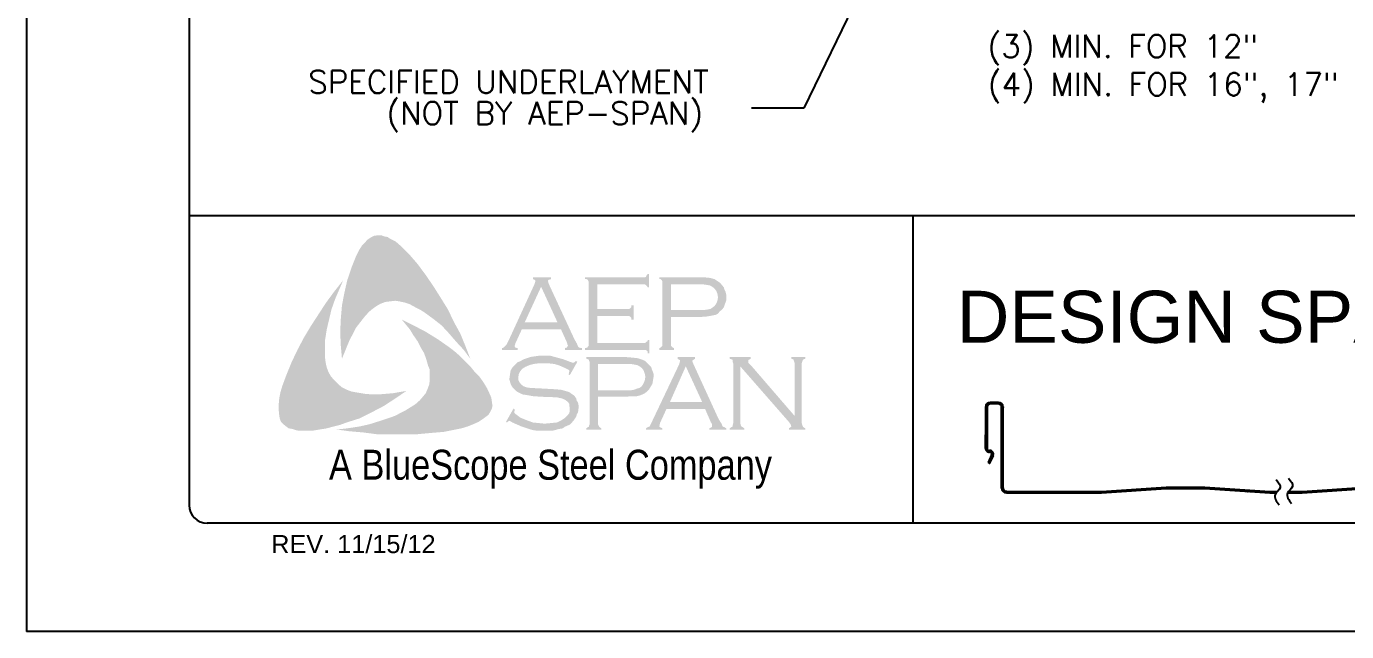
# Model space of a CAD drawing. Extents: x 119.2 to 127.7, y -26.1 to -15.1.
# Drawn here: x 119.193 to 123.754, y -26.129 to -24.036 of the extents above; entities that cross this region are included whole.
import ezdxf
from ezdxf.enums import TextEntityAlignment as Align

# ---------------------------------------------------------------- set-up
doc = ezdxf.new("R2010")
doc.units = 0
doc.header["$LTSCALE"] = 0.5
doc.header["$MEASUREMENT"] = 0
doc.layers.get('0').update_dxf_attribs({"linetype": 'CONTINUOUS'})
for name, color, linetype in [('BORDER', 9, 'CONTINUOUS'), ('DIM', 4, 'CONTINUOUS'), ('LAYER_1', 160, 'CONTINUOUS')]:
    doc.layers.add(name, color=color, linetype=linetype)
doc.styles.add('ROMAND', font='romand.shx')
doc.styles.get("Standard").update_dxf_attribs({"font": 'romans.shx'})
doc.styles.add('STD', font='simplex.shx', dxfattribs={"height": 0.125})

# ---------------------------------------------------------------- blocks, each defined once
blk = doc.blocks.new('Blue Logo')
at = {"layer": 'LAYER_1'}
for points in [[(-1.7113, 0.8965), (-1.6829, 0.8581), (-1.6566, 0.8197), (-1.6323, 0.7812), (-1.606, 0.7387), (-1.5858, 0.6962), (-1.5635, 0.6557), (-1.5453, 0.6112), (-1.5291, 0.5687), (-1.5514, 0.5991), (-1.5777, 0.6274), (-1.602, 0.6557), (-1.6283, 0.6841), (-1.6566, 0.7063), (-1.687, 0.7286), (-1.7032, 0.7387), (-1.7193, 0.7468), (-1.7376, 0.7569), (-1.7558, 0.763), (-1.774, 0.767), (-1.7881, 0.7691), (-1.8064, 0.767), (-1.8225, 0.765), (-1.8387, 0.7589), (-1.8529, 0.7509), (-1.8671, 0.7407), (-1.8792, 0.7306), (-1.8954, 0.7124), (-1.9096, 0.6942), (-1.9237, 0.676), (-1.9338, 0.6557), (-1.946, 0.6335), (-1.9541, 0.6133), (-1.9723, 0.5687), (-1.9763, 0.6133), (-1.9784, 0.6618), (-1.9763, 0.7063), (-1.9723, 0.7529), (-1.9642, 0.7954), (-1.9541, 0.8399), (-1.9399, 0.8824), (-1.9237, 0.9228), (-1.9116, 0.9471), (-1.9035, 0.9593), (-1.8934, 0.9694), (-1.8853, 0.9795), (-1.8731, 0.9876), (-1.861, 0.9937), (-1.8468, 0.9957), (-1.8367, 0.9957), (-1.8266, 0.9916), (-1.8144, 0.9896), (-1.8064, 0.9836), (-1.7861, 0.9734), (-1.7699, 0.9593), (-1.7537, 0.9431), (-1.7376, 0.9269), (-1.7113, 0.8965)], [(-2.0289, 0.5566), (-2.0249, 0.5384), (-2.0188, 0.5222), (-2.0107, 0.508), (-1.9986, 0.4939), (-1.9864, 0.4817), (-1.9723, 0.4696), (-1.9561, 0.4615), (-1.9399, 0.4554), (-1.9176, 0.4514), (-1.8934, 0.4473), (-1.8691, 0.4453), (-1.8448, 0.4453), (-1.8205, 0.4473), (-1.7962, 0.4494), (-1.7497, 0.4574), (-1.7881, 0.4311), (-1.8286, 0.4048), (-1.8711, 0.3826), (-1.9116, 0.3623), (-1.9561, 0.3482), (-1.9784, 0.3401), (-2.0026, 0.334), (-2.0249, 0.3279), (-2.0492, 0.3239), (-2.0735, 0.3199), (-2.0957, 0.3199), (-2.122, 0.3199), (-2.1321, 0.3219), (-2.1443, 0.3259), (-2.1564, 0.3279), (-2.1645, 0.334), (-2.1746, 0.3421), (-2.1827, 0.3502), (-2.1868, 0.3603), (-2.1888, 0.3704), (-2.1908, 0.3907), (-2.1908, 0.4109), (-2.1888, 0.4332), (-2.1847, 0.4534), (-2.1787, 0.4736), (-2.1645, 0.5121), (-2.1463, 0.5566), (-2.1261, 0.5991), (-2.1038, 0.6416), (-2.0795, 0.6821), (-2.0532, 0.7225), (-2.0269, 0.763), (-1.9986, 0.8014), (-1.9682, 0.8399), (-1.9966, 0.7731), (-2.0087, 0.7387), (-2.0168, 0.7043), (-2.0249, 0.6699), (-2.031, 0.6315), (-2.031, 0.6133), (-2.031, 0.595), (-2.031, 0.5748), (-2.0289, 0.5566)], [(-1.09, 0.7165), (-1.09, 0.6234), (-0.9302, 0.6234), (-0.9241, 0.6234), (-0.9201, 0.6274), (-0.916, 0.6294), (-0.916, 0.6335), (-0.91, 0.6335), (-0.91, 0.587), (-0.916, 0.587), (-0.916, 0.593), (-0.9201, 0.5971), (-0.9241, 0.5991), (-0.9302, 0.5991), (-1.1325, 0.5991), (-1.1325, 0.6052), (-1.1244, 0.6072), (-1.1224, 0.6112), (-1.1204, 0.6133), (-1.1204, 0.6214), (-1.1204, 0.8298), (-1.1204, 0.8358), (-1.1224, 0.8399), (-1.1265, 0.8439), (-1.1325, 0.8439), (-1.1325, 0.85), (-0.9322, 0.85), (-0.9261, 0.85), (-0.9221, 0.852), (-0.9201, 0.8561), (-0.916, 0.8621), (-0.912, 0.8621), (-0.912, 0.8156), (-0.916, 0.8156), (-0.9201, 0.8217), (-0.9221, 0.8237), (-0.9261, 0.8257), (-0.9322, 0.8257), (-1.09, 0.8257), (-1.09, 0.7407), (-0.9868, 0.7407), (-0.9808, 0.7407), (-0.9767, 0.7428), (-0.9727, 0.7468), (-0.9727, 0.7529), (-0.9646, 0.7529), (-0.9646, 0.7043), (-0.9727, 0.7043), (-0.9727, 0.7104), (-0.9767, 0.7144), (-0.9808, 0.7165), (-0.9868, 0.7165), (-1.09, 0.7165)], [(-1.4705, 0.4655), (-1.4603, 0.4433), (-1.4563, 0.4332), (-1.4543, 0.419), (-1.4522, 0.4069), (-1.4543, 0.3967), (-1.4603, 0.3846), (-1.4664, 0.3745), (-1.4826, 0.3623), (-1.5008, 0.3502), (-1.519, 0.3421), (-1.5393, 0.334), (-1.5595, 0.3279), (-1.5797, 0.3239), (-1.6202, 0.3158), (-1.6667, 0.3118), (-1.7113, 0.3077), (-1.7598, 0.3077), (-1.8064, 0.3077), (-1.8529, 0.3077), (-1.8994, 0.3138), (-1.946, 0.3178), (-1.9905, 0.3239), (-1.9541, 0.3279), (-1.9136, 0.334), (-1.8772, 0.3421), (-1.8387, 0.3543), (-1.8023, 0.3664), (-1.7861, 0.3725), (-1.7679, 0.3826), (-1.7517, 0.3907), (-1.7355, 0.4008), (-1.7193, 0.4109), (-1.7032, 0.4251), (-1.693, 0.4372), (-1.6829, 0.4494), (-1.6769, 0.4635), (-1.6708, 0.4797), (-1.6688, 0.4959), (-1.6688, 0.5121), (-1.6688, 0.5303), (-1.6748, 0.5445), (-1.6809, 0.5667), (-1.689, 0.589), (-1.7011, 0.6092), (-1.7113, 0.6294), (-1.7254, 0.6497), (-1.7376, 0.6699), (-1.7659, 0.7043), (-1.7254, 0.6841), (-1.6829, 0.6618), (-1.6404, 0.6355), (-1.6, 0.6072), (-1.5818, 0.593), (-1.5635, 0.5768), (-1.5453, 0.5586), (-1.5291, 0.5424), (-1.513, 0.5222), (-1.4968, 0.506), (-1.4826, 0.4858), (-1.4705, 0.4655)], [(-1.1588, 0.5586), (-1.1851, 0.5121), (-1.1892, 0.5141), (-1.1872, 0.5242), (-1.1872, 0.5283), (-1.1892, 0.5303), (-1.2013, 0.5364), (-1.2195, 0.5445), (-1.2378, 0.5505), (-1.258, 0.5526), (-1.2782, 0.5526), (-1.2944, 0.5526), (-1.3106, 0.5505), (-1.3248, 0.5465), (-1.3389, 0.5404), (-1.3491, 0.5343), (-1.3571, 0.5242), (-1.3612, 0.5161), (-1.3632, 0.504), (-1.3632, 0.4959), (-1.3592, 0.4878), (-1.3531, 0.4797), (-1.345, 0.4736), (-1.3349, 0.4696), (-1.3207, 0.4676), (-1.2782, 0.4655), (-1.2418, 0.4635), (-1.2155, 0.4615), (-1.2013, 0.4574), (-1.1872, 0.4534), (-1.1791, 0.4473), (-1.173, 0.4433), (-1.1669, 0.4372), (-1.1629, 0.4311), (-1.1609, 0.423), (-1.1568, 0.417), (-1.1548, 0.4069), (-1.1548, 0.3988), (-1.1568, 0.3826), (-1.1609, 0.3765), (-1.1629, 0.3684), (-1.1669, 0.3623), (-1.171, 0.3563), (-1.1831, 0.3421), (-1.1912, 0.3381), (-1.2013, 0.334), (-1.2094, 0.3279), (-1.2216, 0.3259), (-1.2438, 0.3199), (-1.2701, 0.3199), (-1.2985, 0.3199), (-1.3126, 0.3219), (-1.3268, 0.3259), (-1.3511, 0.334), (-1.3835, 0.3482), (-1.3936, 0.3543), (-1.3976, 0.3522), (-1.4017, 0.3482), (-1.4057, 0.3502), (-1.3794, 0.3967), (-1.3754, 0.3927), (-1.3774, 0.3826), (-1.3754, 0.3806), (-1.3713, 0.3765), (-1.3551, 0.3644), (-1.3349, 0.3563), (-1.3126, 0.3482), (-1.2924, 0.3462), (-1.2722, 0.3441), (-1.2499, 0.3462), (-1.2297, 0.3482), (-1.2135, 0.3563), (-1.2013, 0.3644), (-1.1932, 0.3725), (-1.1872, 0.3806), (-1.1851, 0.3887), (-1.1851, 0.3967), (-1.1872, 0.4089), (-1.1872, 0.4129), (-1.1912, 0.419), (-1.1993, 0.4251), (-1.2115, 0.4311), (-1.2216, 0.4332), (-1.2297, 0.4352), (-1.2843, 0.4372), (-1.3126, 0.4392), (-1.3349, 0.4433), (-1.3491, 0.4453), (-1.3652, 0.4534), (-1.3713, 0.4574), (-1.3754, 0.4615), (-1.3814, 0.4676), (-1.3855, 0.4736), (-1.3895, 0.4817), (-1.3915, 0.4878), (-1.3936, 0.4959), (-1.3936, 0.502), (-1.3915, 0.5161), (-1.3895, 0.5283), (-1.3835, 0.5384), (-1.3733, 0.5485), (-1.3652, 0.5566), (-1.3551, 0.5606), (-1.345, 0.5667), (-1.3329, 0.5708), (-1.3207, 0.5748), (-1.3066, 0.5768), (-1.2924, 0.5789), (-1.2762, 0.5789), (-1.2519, 0.5789), (-1.2297, 0.5728), (-1.2074, 0.5667), (-1.1811, 0.5566), (-1.173, 0.5546), (-1.169, 0.5566), (-1.1649, 0.5606), (-1.1588, 0.5586)], [(-0.5963, 0.5424), (-0.5963, 0.3462), (-0.5943, 0.3381), (-0.5923, 0.334), (-0.5882, 0.332), (-0.5822, 0.3279), (-0.5822, 0.3239), (-0.6327, 0.3239), (-0.6327, 0.3279), (-0.6267, 0.332), (-0.6226, 0.334), (-0.6226, 0.3381), (-0.6206, 0.3462), (-0.6206, 0.5526), (-0.6226, 0.5586), (-0.6226, 0.5647), (-0.6267, 0.5667), (-0.6327, 0.5687), (-0.6327, 0.5748), (-0.5599, 0.5748), (-0.5599, 0.5687), (-0.568, 0.5647), (-0.568, 0.5627), (-0.568, 0.5606), (-0.568, 0.5546), (-0.5599, 0.5465), (-0.4081, 0.3704), (-0.4081, 0.5526), (-0.4102, 0.5586), (-0.4122, 0.5647), (-0.4142, 0.5667), (-0.4203, 0.5687), (-0.4203, 0.5748), (-0.3717, 0.5748), (-0.3717, 0.5687), (-0.3778, 0.5667), (-0.3798, 0.5647), (-0.3818, 0.5586), (-0.3839, 0.5526), (-0.3839, 0.3462), (-0.3818, 0.3381), (-0.3798, 0.334), (-0.3778, 0.332), (-0.3717, 0.3279), (-0.3717, 0.3239), (-0.4284, 0.3239), (-0.4284, 0.3279), (-0.4223, 0.332), (-0.4203, 0.334), (-0.4203, 0.336), (-0.4223, 0.3421), (-0.4284, 0.3502), (-0.5963, 0.5424)]]:
    blk.add_hatch(color=7, dxfattribs=at).paths.add_polyline_path(points)
h = blk.add_hatch(color=7, dxfattribs=at)
edge = h.paths.add_edge_path(flags=16)
edge.add_spline(control_points=[(-1.2276, 0.6942), (-1.2276, 0.6942), (-1.2843, 0.8176), (-1.2843, 0.8176), (-1.2843, 0.8176), (-1.341, 0.6942), (-1.341, 0.6942), (-1.341, 0.6942), (-1.2276, 0.6942), (-1.2276, 0.6942), (-1.2276, 0.6942), (-1.2276, 0.6942), (-1.2276, 0.6942), (-1.2276, 0.6942), (-1.2276, 0.6942), (-1.2276, 0.6942)], knot_values=[0, 0, 0, 0, 1, 1, 1, 2, 2, 2, 3, 3, 3, 4, 4, 4, 5, 5, 5, 5], degree=3, periodic=0)
edge = h.paths.add_edge_path()
edge.add_spline(control_points=[(-1.2155, 0.6699), (-1.2155, 0.6699), (-1.3511, 0.6699), (-1.3511, 0.6699), (-1.3511, 0.6699), (-1.3733, 0.6214), (-1.3733, 0.6214), (-1.3733, 0.6214), (-1.3733, 0.6214), (-1.3733, 0.6214), (-1.3733, 0.6214), (-1.3754, 0.6133), (-1.3754, 0.6133), (-1.3754, 0.6133), (-1.3754, 0.6133), (-1.3754, 0.6133), (-1.3754, 0.6133), (-1.3754, 0.6112), (-1.3754, 0.6112), (-1.3754, 0.6112), (-1.3733, 0.6072), (-1.3733, 0.6072), (-1.3733, 0.6072), (-1.3652, 0.6052), (-1.3652, 0.6052), (-1.3652, 0.6052), (-1.3652, 0.5991), (-1.3652, 0.5991), (-1.3652, 0.5991), (-1.4199, 0.5991), (-1.4199, 0.5991), (-1.4199, 0.5991), (-1.4199, 0.6052), (-1.4199, 0.6052), (-1.4199, 0.6052), (-1.4199, 0.6052), (-1.4199, 0.6052), (-1.4199, 0.6052), (-1.4138, 0.6072), (-1.4138, 0.6072), (-1.4138, 0.6072), (-1.4098, 0.6112), (-1.4098, 0.6112), (-1.4098, 0.6112), (-1.4098, 0.6112), (-1.4098, 0.6112), (-1.4098, 0.6112), (-1.4037, 0.6173), (-1.4037, 0.6173), (-1.4037, 0.6173), (-1.3976, 0.6294), (-1.3976, 0.6294), (-1.3976, 0.6294), (-1.3066, 0.8277), (-1.3066, 0.8277), (-1.3066, 0.8277), (-1.3066, 0.8277), (-1.3066, 0.8277), (-1.3066, 0.8277), (-1.3045, 0.8358), (-1.3045, 0.8358), (-1.3045, 0.8358), (-1.3045, 0.8358), (-1.3045, 0.8358), (-1.3045, 0.8358), (-1.3045, 0.8399), (-1.3045, 0.8399), (-1.3045, 0.8399), (-1.3066, 0.8419), (-1.3066, 0.8419), (-1.3066, 0.8419), (-1.3126, 0.8439), (-1.3126, 0.8439), (-1.3126, 0.8439), (-1.3126, 0.85), (-1.3126, 0.85), (-1.3126, 0.85), (-1.2499, 0.85), (-1.2499, 0.85), (-1.2499, 0.85), (-1.2499, 0.8439), (-1.2499, 0.8439), (-1.2499, 0.8439), (-1.2499, 0.8439), (-1.2499, 0.8439), (-1.2499, 0.8439), (-1.258, 0.8419), (-1.258, 0.8419), (-1.258, 0.8419), (-1.26, 0.8399), (-1.26, 0.8399), (-1.26, 0.8399), (-1.26, 0.8358), (-1.26, 0.8358), (-1.26, 0.8358), (-1.26, 0.8358), (-1.26, 0.8358), (-1.26, 0.8358), (-1.258, 0.8277), (-1.258, 0.8277), (-1.258, 0.8277), (-1.169, 0.6355), (-1.169, 0.6355), (-1.169, 0.6355), (-1.169, 0.6355), (-1.169, 0.6355), (-1.169, 0.6355), (-1.1609, 0.6214), (-1.1609, 0.6214), (-1.1609, 0.6214), (-1.1568, 0.6112), (-1.1568, 0.6112), (-1.1568, 0.6112), (-1.1568, 0.6112), (-1.1568, 0.6112), (-1.1568, 0.6112), (-1.1528, 0.6072), (-1.1528, 0.6072), (-1.1528, 0.6072), (-1.1427, 0.6052), (-1.1427, 0.6052), (-1.1427, 0.6052), (-1.1427, 0.5991), (-1.1427, 0.5991), (-1.1427, 0.5991), (-1.2013, 0.5991), (-1.2013, 0.5991), (-1.2013, 0.5991), (-1.2013, 0.6052), (-1.2013, 0.6052), (-1.2013, 0.6052), (-1.2013, 0.6052), (-1.2013, 0.6052), (-1.2013, 0.6052), (-1.1973, 0.6072), (-1.1973, 0.6072), (-1.1973, 0.6072), (-1.1953, 0.6072), (-1.1953, 0.6072), (-1.1953, 0.6072), (-1.1932, 0.6112), (-1.1932, 0.6112), (-1.1932, 0.6112), (-1.1912, 0.6133), (-1.1912, 0.6133), (-1.1912, 0.6133), (-1.1912, 0.6133), (-1.1912, 0.6133), (-1.1912, 0.6133), (-1.1932, 0.6173), (-1.1932, 0.6173), (-1.1932, 0.6173), (-1.1953, 0.6254), (-1.1953, 0.6254), (-1.1953, 0.6254), (-1.2155, 0.6699), (-1.2155, 0.6699), (-1.2155, 0.6699), (-1.2155, 0.6699), (-1.2155, 0.6699), (-1.2155, 0.6699), (-1.2155, 0.6699), (-1.2155, 0.6699)], knot_values=[0, 0, 0, 0, 1, 1, 1, 2, 2, 2, 3, 3, 3, 4, 4, 4, 5, 5, 5, 6, 6, 6, 7, 7, 7, 8, 8, 8, 9, 9, 9, 10, 10, 10, 11, 11, 11, 12, 12, 12, 13, 13, 13, 14, 14, 14, 15, 15, 15, 16, 16, 16, 17, 17, 17, 18, 18, 18, 19, 19, 19, 20, 20, 20, 21, 21, 21, 22, 22, 22, 23, 23, 23, 24, 24, 24, 25, 25, 25, 26, 26, 26, 27, 27, 27, 28, 28, 28, 29, 29, 29, 30, 30, 30, 31, 31, 31, 32, 32, 32, 33, 33, 33, 34, 34, 34, 35, 35, 35, 36, 36, 36, 37, 37, 37, 38, 38, 38, 39, 39, 39, 40, 40, 40, 41, 41, 41, 42, 42, 42, 43, 43, 43, 44, 44, 44, 45, 45, 45, 46, 46, 46, 47, 47, 47, 48, 48, 48, 49, 49, 49, 50, 50, 50, 51, 51, 51, 52, 52, 52, 53, 53, 53, 54, 54, 54, 54], degree=3, periodic=0)
h = blk.add_hatch(color=7, dxfattribs=at)
edge = h.paths.add_edge_path(flags=16)
edge.add_spline(control_points=[(-0.8351, 0.7367), (-0.8351, 0.7367), (-0.742, 0.7367), (-0.742, 0.7367), (-0.742, 0.7367), (-0.742, 0.7367), (-0.742, 0.7367), (-0.742, 0.7367), (-0.7238, 0.7367), (-0.7238, 0.7367), (-0.7238, 0.7367), (-0.7096, 0.7387), (-0.7096, 0.7387), (-0.7096, 0.7387), (-0.7096, 0.7387), (-0.7096, 0.7387), (-0.7096, 0.7387), (-0.6995, 0.7407), (-0.6995, 0.7407), (-0.6995, 0.7407), (-0.6934, 0.7448), (-0.6934, 0.7448), (-0.6934, 0.7448), (-0.6934, 0.7448), (-0.6934, 0.7448), (-0.6934, 0.7448), (-0.6854, 0.7509), (-0.6854, 0.7509), (-0.6854, 0.7509), (-0.6793, 0.7589), (-0.6793, 0.7589), (-0.6793, 0.7589), (-0.6752, 0.7691), (-0.6752, 0.7691), (-0.6752, 0.7691), (-0.6732, 0.7812), (-0.6732, 0.7812), (-0.6732, 0.7812), (-0.6732, 0.7812), (-0.6732, 0.7812), (-0.6732, 0.7812), (-0.6752, 0.7933), (-0.6752, 0.7933), (-0.6752, 0.7933), (-0.6793, 0.8035), (-0.6793, 0.8035), (-0.6793, 0.8035), (-0.6854, 0.8116), (-0.6854, 0.8116), (-0.6854, 0.8116), (-0.6934, 0.8176), (-0.6934, 0.8176), (-0.6934, 0.8176), (-0.6934, 0.8176), (-0.6934, 0.8176), (-0.6934, 0.8176), (-0.6995, 0.8217), (-0.6995, 0.8217), (-0.6995, 0.8217), (-0.7096, 0.8237), (-0.7096, 0.8237), (-0.7096, 0.8237), (-0.7096, 0.8237), (-0.7096, 0.8237), (-0.7096, 0.8237), (-0.7238, 0.8257), (-0.7238, 0.8257), (-0.7238, 0.8257), (-0.742, 0.8257), (-0.742, 0.8257), (-0.742, 0.8257), (-0.8351, 0.8257), (-0.8351, 0.8257), (-0.8351, 0.8257), (-0.8351, 0.7367), (-0.8351, 0.7367), (-0.8351, 0.7367), (-0.8351, 0.7367), (-0.8351, 0.7367), (-0.8351, 0.7367), (-0.8351, 0.7367), (-0.8351, 0.7367)], knot_values=[0, 0, 0, 0, 1, 1, 1, 2, 2, 2, 3, 3, 3, 4, 4, 4, 5, 5, 5, 6, 6, 6, 7, 7, 7, 8, 8, 8, 9, 9, 9, 10, 10, 10, 11, 11, 11, 12, 12, 12, 13, 13, 13, 14, 14, 14, 15, 15, 15, 16, 16, 16, 17, 17, 17, 18, 18, 18, 19, 19, 19, 20, 20, 20, 21, 21, 21, 22, 22, 22, 23, 23, 23, 24, 24, 24, 25, 25, 25, 26, 26, 26, 27, 27, 27, 27], degree=3, periodic=0)
edge = h.paths.add_edge_path()
edge.add_spline(control_points=[(-0.8351, 0.7124), (-0.8351, 0.7124), (-0.8351, 0.6193), (-0.8351, 0.6193), (-0.8351, 0.6193), (-0.8351, 0.6193), (-0.8351, 0.6193), (-0.8351, 0.6193), (-0.8351, 0.6133), (-0.8351, 0.6133), (-0.8351, 0.6133), (-0.8331, 0.6112), (-0.8331, 0.6112), (-0.8331, 0.6112), (-0.8331, 0.6112), (-0.8331, 0.6112), (-0.8331, 0.6112), (-0.829, 0.6072), (-0.829, 0.6072), (-0.829, 0.6072), (-0.825, 0.6052), (-0.825, 0.6052), (-0.825, 0.6052), (-0.825, 0.5991), (-0.825, 0.5991), (-0.825, 0.5991), (-0.8756, 0.5991), (-0.8756, 0.5991), (-0.8756, 0.5991), (-0.8756, 0.6052), (-0.8756, 0.6052), (-0.8756, 0.6052), (-0.8756, 0.6052), (-0.8756, 0.6052), (-0.8756, 0.6052), (-0.8715, 0.6072), (-0.8715, 0.6072), (-0.8715, 0.6072), (-0.8675, 0.6112), (-0.8675, 0.6112), (-0.8675, 0.6112), (-0.8675, 0.6112), (-0.8675, 0.6112), (-0.8675, 0.6112), (-0.8654, 0.6133), (-0.8654, 0.6133), (-0.8654, 0.6133), (-0.8654, 0.6193), (-0.8654, 0.6193), (-0.8654, 0.6193), (-0.8654, 0.8318), (-0.8654, 0.8318), (-0.8654, 0.8318), (-0.8654, 0.8318), (-0.8654, 0.8318), (-0.8654, 0.8318), (-0.8654, 0.8358), (-0.8654, 0.8358), (-0.8654, 0.8358), (-0.8675, 0.8399), (-0.8675, 0.8399), (-0.8675, 0.8399), (-0.8675, 0.8399), (-0.8675, 0.8399), (-0.8675, 0.8399), (-0.8715, 0.8439), (-0.8715, 0.8439), (-0.8715, 0.8439), (-0.8756, 0.8439), (-0.8756, 0.8439), (-0.8756, 0.8439), (-0.8756, 0.85), (-0.8756, 0.85), (-0.8756, 0.85), (-0.744, 0.85), (-0.744, 0.85), (-0.744, 0.85), (-0.744, 0.85), (-0.744, 0.85), (-0.744, 0.85), (-0.7198, 0.85), (-0.7198, 0.85), (-0.7198, 0.85), (-0.6995, 0.848), (-0.6995, 0.848), (-0.6995, 0.848), (-0.6995, 0.848), (-0.6995, 0.848), (-0.6995, 0.848), (-0.6854, 0.8439), (-0.6854, 0.8439), (-0.6854, 0.8439), (-0.6732, 0.8358), (-0.6732, 0.8358), (-0.6732, 0.8358), (-0.6732, 0.8358), (-0.6732, 0.8358), (-0.6732, 0.8358), (-0.6671, 0.8318), (-0.6671, 0.8318), (-0.6671, 0.8318), (-0.6631, 0.8277), (-0.6631, 0.8277), (-0.6631, 0.8277), (-0.653, 0.8156), (-0.653, 0.8156), (-0.653, 0.8156), (-0.653, 0.8156), (-0.653, 0.8156), (-0.653, 0.8156), (-0.651, 0.8075), (-0.651, 0.8075), (-0.651, 0.8075), (-0.6469, 0.7994), (-0.6469, 0.7994), (-0.6469, 0.7994), (-0.6449, 0.7913), (-0.6449, 0.7913), (-0.6449, 0.7913), (-0.6449, 0.7812), (-0.6449, 0.7812), (-0.6449, 0.7812), (-0.6449, 0.7812), (-0.6449, 0.7812), (-0.6449, 0.7812), (-0.6449, 0.7691), (-0.6449, 0.7691), (-0.6449, 0.7691), (-0.6489, 0.7589), (-0.6489, 0.7589), (-0.6489, 0.7589), (-0.653, 0.7468), (-0.653, 0.7468), (-0.653, 0.7468), (-0.659, 0.7387), (-0.659, 0.7387), (-0.659, 0.7387), (-0.659, 0.7387), (-0.659, 0.7387), (-0.659, 0.7387), (-0.6671, 0.7326), (-0.6671, 0.7326), (-0.6671, 0.7326), (-0.6732, 0.7245), (-0.6732, 0.7245), (-0.6732, 0.7245), (-0.6813, 0.7205), (-0.6813, 0.7205), (-0.6813, 0.7205), (-0.6914, 0.7185), (-0.6914, 0.7185), (-0.6914, 0.7185), (-0.6914, 0.7185), (-0.6914, 0.7185), (-0.6914, 0.7185), (-0.7015, 0.7165), (-0.7015, 0.7165), (-0.7015, 0.7165), (-0.7137, 0.7144), (-0.7137, 0.7144), (-0.7137, 0.7144), (-0.744, 0.7124), (-0.744, 0.7124), (-0.744, 0.7124), (-0.8351, 0.7124), (-0.8351, 0.7124), (-0.8351, 0.7124), (-0.8351, 0.7124), (-0.8351, 0.7124), (-0.8351, 0.7124), (-0.8351, 0.7124), (-0.8351, 0.7124)], knot_values=[0, 0, 0, 0, 1, 1, 1, 2, 2, 2, 3, 3, 3, 4, 4, 4, 5, 5, 5, 6, 6, 6, 7, 7, 7, 8, 8, 8, 9, 9, 9, 10, 10, 10, 11, 11, 11, 12, 12, 12, 13, 13, 13, 14, 14, 14, 15, 15, 15, 16, 16, 16, 17, 17, 17, 18, 18, 18, 19, 19, 19, 20, 20, 20, 21, 21, 21, 22, 22, 22, 23, 23, 23, 24, 24, 24, 25, 25, 25, 26, 26, 26, 27, 27, 27, 28, 28, 28, 29, 29, 29, 30, 30, 30, 31, 31, 31, 32, 32, 32, 33, 33, 33, 34, 34, 34, 35, 35, 35, 36, 36, 36, 37, 37, 37, 38, 38, 38, 39, 39, 39, 40, 40, 40, 41, 41, 41, 42, 42, 42, 43, 43, 43, 44, 44, 44, 45, 45, 45, 46, 46, 46, 47, 47, 47, 48, 48, 48, 49, 49, 49, 50, 50, 50, 51, 51, 51, 52, 52, 52, 53, 53, 53, 54, 54, 54, 55, 55, 55, 56, 56, 56, 57, 57, 57, 57], degree=3, periodic=0)
h = blk.add_hatch(color=7, dxfattribs=at)
edge = h.paths.add_edge_path(flags=16)
edge.add_spline(control_points=[(-1.088, 0.4595), (-1.088, 0.4595), (-0.9929, 0.4595), (-0.9929, 0.4595), (-0.9929, 0.4595), (-0.9929, 0.4595), (-0.9929, 0.4595), (-0.9929, 0.4595), (-0.9747, 0.4595), (-0.9747, 0.4595), (-0.9747, 0.4595), (-0.9626, 0.4615), (-0.9626, 0.4615), (-0.9626, 0.4615), (-0.9626, 0.4615), (-0.9626, 0.4615), (-0.9626, 0.4615), (-0.9525, 0.4655), (-0.9525, 0.4655), (-0.9525, 0.4655), (-0.9444, 0.4676), (-0.9444, 0.4676), (-0.9444, 0.4676), (-0.9444, 0.4676), (-0.9444, 0.4676), (-0.9444, 0.4676), (-0.9363, 0.4736), (-0.9363, 0.4736), (-0.9363, 0.4736), (-0.9302, 0.4838), (-0.9302, 0.4838), (-0.9302, 0.4838), (-0.9261, 0.4939), (-0.9261, 0.4939), (-0.9261, 0.4939), (-0.9241, 0.506), (-0.9241, 0.506), (-0.9241, 0.506), (-0.9241, 0.506), (-0.9241, 0.506), (-0.9241, 0.506), (-0.9261, 0.5161), (-0.9261, 0.5161), (-0.9261, 0.5161), (-0.9302, 0.5283), (-0.9302, 0.5283), (-0.9302, 0.5283), (-0.9363, 0.5364), (-0.9363, 0.5364), (-0.9363, 0.5364), (-0.9444, 0.5424), (-0.9444, 0.5424), (-0.9444, 0.5424), (-0.9444, 0.5424), (-0.9444, 0.5424), (-0.9444, 0.5424), (-0.9525, 0.5465), (-0.9525, 0.5465), (-0.9525, 0.5465), (-0.9626, 0.5485), (-0.9626, 0.5485), (-0.9626, 0.5485), (-0.9626, 0.5485), (-0.9626, 0.5485), (-0.9626, 0.5485), (-0.9747, 0.5505), (-0.9747, 0.5505), (-0.9747, 0.5505), (-0.9929, 0.5505), (-0.9929, 0.5505), (-0.9929, 0.5505), (-1.088, 0.5505), (-1.088, 0.5505), (-1.088, 0.5505), (-1.088, 0.4595), (-1.088, 0.4595), (-1.088, 0.4595), (-1.088, 0.4595), (-1.088, 0.4595), (-1.088, 0.4595), (-1.088, 0.4595), (-1.088, 0.4595)], knot_values=[0, 0, 0, 0, 1, 1, 1, 2, 2, 2, 3, 3, 3, 4, 4, 4, 5, 5, 5, 6, 6, 6, 7, 7, 7, 8, 8, 8, 9, 9, 9, 10, 10, 10, 11, 11, 11, 12, 12, 12, 13, 13, 13, 14, 14, 14, 15, 15, 15, 16, 16, 16, 17, 17, 17, 18, 18, 18, 19, 19, 19, 20, 20, 20, 21, 21, 21, 22, 22, 22, 23, 23, 23, 24, 24, 24, 25, 25, 25, 26, 26, 26, 27, 27, 27, 27], degree=3, periodic=0)
edge = h.paths.add_edge_path()
edge.add_spline(control_points=[(-1.088, 0.4372), (-1.088, 0.4372), (-1.088, 0.3421), (-1.088, 0.3421), (-1.088, 0.3421), (-1.088, 0.3421), (-1.088, 0.3421), (-1.088, 0.3421), (-1.086, 0.3381), (-1.086, 0.3381), (-1.086, 0.3381), (-1.084, 0.334), (-1.084, 0.334), (-1.084, 0.334), (-1.084, 0.334), (-1.084, 0.334), (-1.084, 0.334), (-1.082, 0.332), (-1.082, 0.332), (-1.082, 0.332), (-1.0759, 0.3279), (-1.0759, 0.3279), (-1.0759, 0.3279), (-1.0759, 0.3239), (-1.0759, 0.3239), (-1.0759, 0.3239), (-1.1285, 0.3239), (-1.1285, 0.3239), (-1.1285, 0.3239), (-1.1285, 0.3279), (-1.1285, 0.3279), (-1.1285, 0.3279), (-1.1285, 0.3279), (-1.1285, 0.3279), (-1.1285, 0.3279), (-1.1224, 0.332), (-1.1224, 0.332), (-1.1224, 0.332), (-1.1184, 0.334), (-1.1184, 0.334), (-1.1184, 0.334), (-1.1184, 0.334), (-1.1184, 0.334), (-1.1184, 0.334), (-1.1184, 0.3381), (-1.1184, 0.3381), (-1.1184, 0.3381), (-1.1164, 0.3421), (-1.1164, 0.3421), (-1.1164, 0.3421), (-1.1164, 0.5566), (-1.1164, 0.5566), (-1.1164, 0.5566), (-1.1164, 0.5566), (-1.1164, 0.5566), (-1.1164, 0.5566), (-1.1184, 0.5606), (-1.1184, 0.5606), (-1.1184, 0.5606), (-1.1184, 0.5647), (-1.1184, 0.5647), (-1.1184, 0.5647), (-1.1184, 0.5647), (-1.1184, 0.5647), (-1.1184, 0.5647), (-1.1224, 0.5667), (-1.1224, 0.5667), (-1.1224, 0.5667), (-1.1285, 0.5687), (-1.1285, 0.5687), (-1.1285, 0.5687), (-1.1285, 0.5748), (-1.1285, 0.5748), (-1.1285, 0.5748), (-0.997, 0.5748), (-0.997, 0.5748), (-0.997, 0.5748), (-0.997, 0.5748), (-0.997, 0.5748), (-0.997, 0.5748), (-0.9727, 0.5728), (-0.9727, 0.5728), (-0.9727, 0.5728), (-0.9525, 0.5708), (-0.9525, 0.5708), (-0.9525, 0.5708), (-0.9525, 0.5708), (-0.9525, 0.5708), (-0.9525, 0.5708), (-0.9383, 0.5667), (-0.9383, 0.5667), (-0.9383, 0.5667), (-0.9241, 0.5606), (-0.9241, 0.5606), (-0.9241, 0.5606), (-0.9241, 0.5606), (-0.9241, 0.5606), (-0.9241, 0.5606), (-0.9201, 0.5566), (-0.9201, 0.5566), (-0.9201, 0.5566), (-0.914, 0.5505), (-0.914, 0.5505), (-0.914, 0.5505), (-0.9039, 0.5404), (-0.9039, 0.5404), (-0.9039, 0.5404), (-0.9039, 0.5404), (-0.9039, 0.5404), (-0.9039, 0.5404), (-0.9019, 0.5323), (-0.9019, 0.5323), (-0.9019, 0.5323), (-0.8978, 0.5222), (-0.8978, 0.5222), (-0.8978, 0.5222), (-0.8958, 0.5161), (-0.8958, 0.5161), (-0.8958, 0.5161), (-0.8958, 0.506), (-0.8958, 0.506), (-0.8958, 0.506), (-0.8958, 0.506), (-0.8958, 0.506), (-0.8958, 0.506), (-0.8978, 0.4939), (-0.8978, 0.4939), (-0.8978, 0.4939), (-0.8998, 0.4817), (-0.8998, 0.4817), (-0.8998, 0.4817), (-0.9059, 0.4716), (-0.9059, 0.4716), (-0.9059, 0.4716), (-0.912, 0.4615), (-0.912, 0.4615), (-0.912, 0.4615), (-0.912, 0.4615), (-0.912, 0.4615), (-0.912, 0.4615), (-0.9181, 0.4554), (-0.9181, 0.4554), (-0.9181, 0.4554), (-0.9261, 0.4494), (-0.9261, 0.4494), (-0.9261, 0.4494), (-0.9342, 0.4453), (-0.9342, 0.4453), (-0.9342, 0.4453), (-0.9444, 0.4413), (-0.9444, 0.4413), (-0.9444, 0.4413), (-0.9444, 0.4413), (-0.9444, 0.4413), (-0.9444, 0.4413), (-0.9525, 0.4392), (-0.9525, 0.4392), (-0.9525, 0.4392), (-0.9646, 0.4392), (-0.9646, 0.4392), (-0.9646, 0.4392), (-0.997, 0.4372), (-0.997, 0.4372), (-0.997, 0.4372), (-1.088, 0.4372), (-1.088, 0.4372), (-1.088, 0.4372), (-1.088, 0.4372), (-1.088, 0.4372), (-1.088, 0.4372), (-1.088, 0.4372), (-1.088, 0.4372)], knot_values=[0, 0, 0, 0, 1, 1, 1, 2, 2, 2, 3, 3, 3, 4, 4, 4, 5, 5, 5, 6, 6, 6, 7, 7, 7, 8, 8, 8, 9, 9, 9, 10, 10, 10, 11, 11, 11, 12, 12, 12, 13, 13, 13, 14, 14, 14, 15, 15, 15, 16, 16, 16, 17, 17, 17, 18, 18, 18, 19, 19, 19, 20, 20, 20, 21, 21, 21, 22, 22, 22, 23, 23, 23, 24, 24, 24, 25, 25, 25, 26, 26, 26, 27, 27, 27, 28, 28, 28, 29, 29, 29, 30, 30, 30, 31, 31, 31, 32, 32, 32, 33, 33, 33, 34, 34, 34, 35, 35, 35, 36, 36, 36, 37, 37, 37, 38, 38, 38, 39, 39, 39, 40, 40, 40, 41, 41, 41, 42, 42, 42, 43, 43, 43, 44, 44, 44, 45, 45, 45, 46, 46, 46, 47, 47, 47, 48, 48, 48, 49, 49, 49, 50, 50, 50, 51, 51, 51, 52, 52, 52, 53, 53, 53, 54, 54, 54, 55, 55, 55, 56, 56, 56, 57, 57, 57, 57], degree=3, periodic=0)
h = blk.add_hatch(color=7, dxfattribs=at)
edge = h.paths.add_edge_path(flags=16)
edge.add_spline(control_points=[(-0.7278, 0.419), (-0.7278, 0.419), (-0.7845, 0.5424), (-0.7845, 0.5424), (-0.7845, 0.5424), (-0.8391, 0.419), (-0.8391, 0.419), (-0.8391, 0.419), (-0.7278, 0.419), (-0.7278, 0.419), (-0.7278, 0.419), (-0.7278, 0.419), (-0.7278, 0.419), (-0.7278, 0.419), (-0.7278, 0.419), (-0.7278, 0.419)], knot_values=[0, 0, 0, 0, 1, 1, 1, 2, 2, 2, 3, 3, 3, 4, 4, 4, 5, 5, 5, 5], degree=3, periodic=0)
edge = h.paths.add_edge_path()
edge.add_spline(control_points=[(-0.7177, 0.3947), (-0.7177, 0.3947), (-0.8513, 0.3947), (-0.8513, 0.3947), (-0.8513, 0.3947), (-0.8735, 0.3462), (-0.8735, 0.3462), (-0.8735, 0.3462), (-0.8735, 0.3462), (-0.8735, 0.3462), (-0.8735, 0.3462), (-0.8756, 0.336), (-0.8756, 0.336), (-0.8756, 0.336), (-0.8756, 0.336), (-0.8756, 0.336), (-0.8756, 0.336), (-0.8756, 0.334), (-0.8756, 0.334), (-0.8756, 0.334), (-0.8735, 0.332), (-0.8735, 0.332), (-0.8735, 0.332), (-0.8654, 0.3279), (-0.8654, 0.3279), (-0.8654, 0.3279), (-0.8654, 0.3239), (-0.8654, 0.3239), (-0.8654, 0.3239), (-0.9221, 0.3239), (-0.9221, 0.3239), (-0.9221, 0.3239), (-0.9221, 0.3279), (-0.9221, 0.3279), (-0.9221, 0.3279), (-0.9221, 0.3279), (-0.9221, 0.3279), (-0.9221, 0.3279), (-0.916, 0.332), (-0.916, 0.332), (-0.916, 0.332), (-0.91, 0.334), (-0.91, 0.334), (-0.91, 0.334), (-0.91, 0.334), (-0.91, 0.334), (-0.91, 0.334), (-0.9059, 0.3421), (-0.9059, 0.3421), (-0.9059, 0.3421), (-0.8998, 0.3543), (-0.8998, 0.3543), (-0.8998, 0.3543), (-0.8068, 0.5505), (-0.8068, 0.5505), (-0.8068, 0.5505), (-0.8068, 0.5505), (-0.8068, 0.5505), (-0.8068, 0.5505), (-0.8047, 0.5606), (-0.8047, 0.5606), (-0.8047, 0.5606), (-0.8047, 0.5606), (-0.8047, 0.5606), (-0.8047, 0.5606), (-0.8047, 0.5647), (-0.8047, 0.5647), (-0.8047, 0.5647), (-0.8068, 0.5647), (-0.8068, 0.5647), (-0.8068, 0.5647), (-0.8128, 0.5687), (-0.8128, 0.5687), (-0.8128, 0.5687), (-0.8128, 0.5748), (-0.8128, 0.5748), (-0.8128, 0.5748), (-0.7521, 0.5748), (-0.7521, 0.5748), (-0.7521, 0.5748), (-0.7521, 0.5687), (-0.7521, 0.5687), (-0.7521, 0.5687), (-0.7521, 0.5687), (-0.7521, 0.5687), (-0.7521, 0.5687), (-0.7582, 0.5647), (-0.7582, 0.5647), (-0.7582, 0.5647), (-0.7602, 0.5647), (-0.7602, 0.5647), (-0.7602, 0.5647), (-0.7622, 0.5606), (-0.7622, 0.5606), (-0.7622, 0.5606), (-0.7622, 0.5606), (-0.7622, 0.5606), (-0.7622, 0.5606), (-0.7582, 0.5505), (-0.7582, 0.5505), (-0.7582, 0.5505), (-0.6712, 0.3603), (-0.6712, 0.3603), (-0.6712, 0.3603), (-0.6712, 0.3603), (-0.6712, 0.3603), (-0.6712, 0.3603), (-0.6611, 0.3441), (-0.6611, 0.3441), (-0.6611, 0.3441), (-0.657, 0.334), (-0.657, 0.334), (-0.657, 0.334), (-0.657, 0.334), (-0.657, 0.334), (-0.657, 0.334), (-0.651, 0.332), (-0.651, 0.332), (-0.651, 0.332), (-0.6449, 0.3279), (-0.6449, 0.3279), (-0.6449, 0.3279), (-0.6449, 0.3239), (-0.6449, 0.3239), (-0.6449, 0.3239), (-0.7036, 0.3239), (-0.7036, 0.3239), (-0.7036, 0.3239), (-0.7036, 0.3279), (-0.7036, 0.3279), (-0.7036, 0.3279), (-0.7036, 0.3279), (-0.7036, 0.3279), (-0.7036, 0.3279), (-0.6995, 0.33), (-0.6995, 0.33), (-0.6995, 0.33), (-0.6955, 0.332), (-0.6955, 0.332), (-0.6955, 0.332), (-0.6934, 0.334), (-0.6934, 0.334), (-0.6934, 0.334), (-0.6934, 0.3381), (-0.6934, 0.3381), (-0.6934, 0.3381), (-0.6934, 0.3381), (-0.6934, 0.3381), (-0.6934, 0.3381), (-0.6934, 0.3421), (-0.6934, 0.3421), (-0.6934, 0.3421), (-0.6975, 0.3482), (-0.6975, 0.3482), (-0.6975, 0.3482), (-0.7177, 0.3947), (-0.7177, 0.3947), (-0.7177, 0.3947), (-0.7177, 0.3947), (-0.7177, 0.3947), (-0.7177, 0.3947), (-0.7177, 0.3947), (-0.7177, 0.3947)], knot_values=[0, 0, 0, 0, 1, 1, 1, 2, 2, 2, 3, 3, 3, 4, 4, 4, 5, 5, 5, 6, 6, 6, 7, 7, 7, 8, 8, 8, 9, 9, 9, 10, 10, 10, 11, 11, 11, 12, 12, 12, 13, 13, 13, 14, 14, 14, 15, 15, 15, 16, 16, 16, 17, 17, 17, 18, 18, 18, 19, 19, 19, 20, 20, 20, 21, 21, 21, 22, 22, 22, 23, 23, 23, 24, 24, 24, 25, 25, 25, 26, 26, 26, 27, 27, 27, 28, 28, 28, 29, 29, 29, 30, 30, 30, 31, 31, 31, 32, 32, 32, 33, 33, 33, 34, 34, 34, 35, 35, 35, 36, 36, 36, 37, 37, 37, 38, 38, 38, 39, 39, 39, 40, 40, 40, 41, 41, 41, 42, 42, 42, 43, 43, 43, 44, 44, 44, 45, 45, 45, 46, 46, 46, 47, 47, 47, 48, 48, 48, 49, 49, 49, 50, 50, 50, 51, 51, 51, 52, 52, 52, 53, 53, 53, 54, 54, 54, 54], degree=3, periodic=0)
at = {"insert": (-2.0171, 0.2538), "char_height": 0.103589, "width": 1.555185, "attachment_point": 1, "style": 'STD'}
blk.add_mtext('{\\fArial Narrow|b0|i0|c0|p34;A BlueScope Steel Company}', dxfattribs=at)

msp = doc.modelspace()

# ---------------------------------------------------------------- linework, layer by layer
at = {"layer": 'BORDER'}
for p, q in [((119.1927, -15.1288), (119.1927, -26.1288)), ((119.7552, -15.5663), (119.7552, -25.6913)), ((127.3177, -24.6913), (119.7552, -24.6913)), ((122.2552, -24.6913), (122.2552, -25.7538)), ((122.5064, -25.3526), (122.5064, -25.4953)), ((122.5117, -25.3526), (122.5117, -25.4953)), ((122.5507, -25.3361), (122.5228, -25.3361)), ((122.5507, -25.3415), (122.5228, -25.3415)), ((122.5618, -25.6327), (122.5618, -25.3526)), ((122.5672, -25.6327), (122.5672, -25.3526)), ((122.5064, -25.4953), (122.5064, -25.4482)), ((122.5274, -25.5179), (122.5151, -25.5442)), ((122.5194, -25.5024), (122.52, -25.5024)), ((122.5197, -25.5078), (122.5204, -25.5078)), ((122.5323, -25.5202), (122.52, -25.5465)), ((122.52, -25.5465), (122.5151, -25.5442)), ((122.9064, -25.6438), (123.1301, -25.6288)), ((123.1301, -25.6288), (123.2643, -25.6288)), ((123.2643, -25.6288), (123.4879, -25.6438)), ((123.6, -25.6438), (123.8237, -25.6288)), ((122.5783, -25.6438), (122.9064, -25.6438)), ((122.5783, -25.6492), (122.9064, -25.6492)), ((122.9064, -25.6492), (123.1301, -25.6342)), ((123.1301, -25.6342), (123.2643, -25.6342)), ((123.2643, -25.6342), (123.4879, -25.6492)), ((123.4879, -25.6438), (123.515, -25.6438)), ((123.4879, -25.6492), (123.51, -25.6492)), ((123.5496, -25.6492), (123.6, -25.6492)), ((123.5534, -25.6438), (123.6, -25.6438)), ((123.6, -25.6492), (123.8237, -25.6342)), ((127.2552, -25.7538), (119.8177, -25.7538)), ((127.6927, -26.1288), (119.1927, -26.1288))]:
    msp.add_line(p, q, dxfattribs=at)
for centre, radius, start, end in [((122.5228, -25.3526), 0.0165, 90, 180), ((122.5228, -25.3526), 0.0111, 90, 180), ((122.5507, -25.3526), 0.0165, 0, 90), ((122.5507, -25.3526), 0.0111, 0, 90), ((122.5189, -25.4953), 0.0125, 180, 274), ((122.5189, -25.4953), 0.00716, 180, 274), ((122.5209, -25.5149), 0.0125, 335, 94), ((122.5209, -25.5149), 0.00716, 335, 94), ((122.5783, -25.6327), 0.0165, 180, 270), ((122.5783, -25.6327), 0.0111, 180, 270), ((119.8177, -25.6913), 0.0625, 180, 270)]:
    msp.add_arc(centre, radius, start, end, dxfattribs=at)
for points in [[(123.5103, -25.6028), (123.5239, -25.632), (123.5065, -25.6545), (123.5209, -25.6909)], [(123.5531, -25.5982), (123.5668, -25.6274), (123.5493, -25.6498), (123.5637, -25.6863)]]:
    msp.add_spline(points, degree=3, dxfattribs=at)
for p in [(122.5672, -25.3526), (122.52, -25.5465), (122.52, -25.5465), (122.5672, -25.6327), (122.5783, -25.6438), (123.4123, -25.6438), (123.4123, -25.6438)]:
    msp.add_point(p, dxfattribs=at)
at = {"layer": 'DIM', "color": 5}
for p, q in [((122.3698, -23.3038), (121.8787, -24.319)), ((121.8787, -24.319), (121.6979, -24.319))]:
    msp.add_line(p, q, dxfattribs=at)

# ---------------------------------------------------------------- block references
msp.add_blockref('Blue Logo', (122.2552, -25.7538))

# ---------------------------------------------------------------- texts
at = {"layer": 'BORDER', "attachment_point": 5, "style": 'ROMAND'}
for s, insert, char_height, width in [('\\pt1.98;{\\fArial|b0|i0|c0|p34;DESIGN SPAN  HP }', (123.5108, -25.0414), 0.18, 2.501468), ('\\pt0.6875;{\\fArial|b0|i0|c0|p34;REV. 11/15/12}', (120.3224, -25.8265), 0.0625, 0.805557)]:
    msp.add_mtext(s, dxfattribs=dict(at, insert=insert, char_height=char_height, width=width))
at = {"layer": 'DIM'}
for s, p in [('(3) MIN. FOR 12"', (122.5135, -24.1441)), ('(4) MIN. FOR 16", 17" & 18"', (122.5145, -24.2757))]:
    msp.add_text(s, height=0.07875, dxfattribs=at).set_placement(p)
for s, p in [('SPECIFIED UNDERLAYMENT', (121.5501, -24.2279)), ('(NOT BY AEP-SPAN)', (121.5304, -24.336))]:
    msp.add_text(s, height=0.07875, dxfattribs=at).set_placement(p, align=Align.MIDDLE_RIGHT)

doc.saveas('drawing.dxf')
